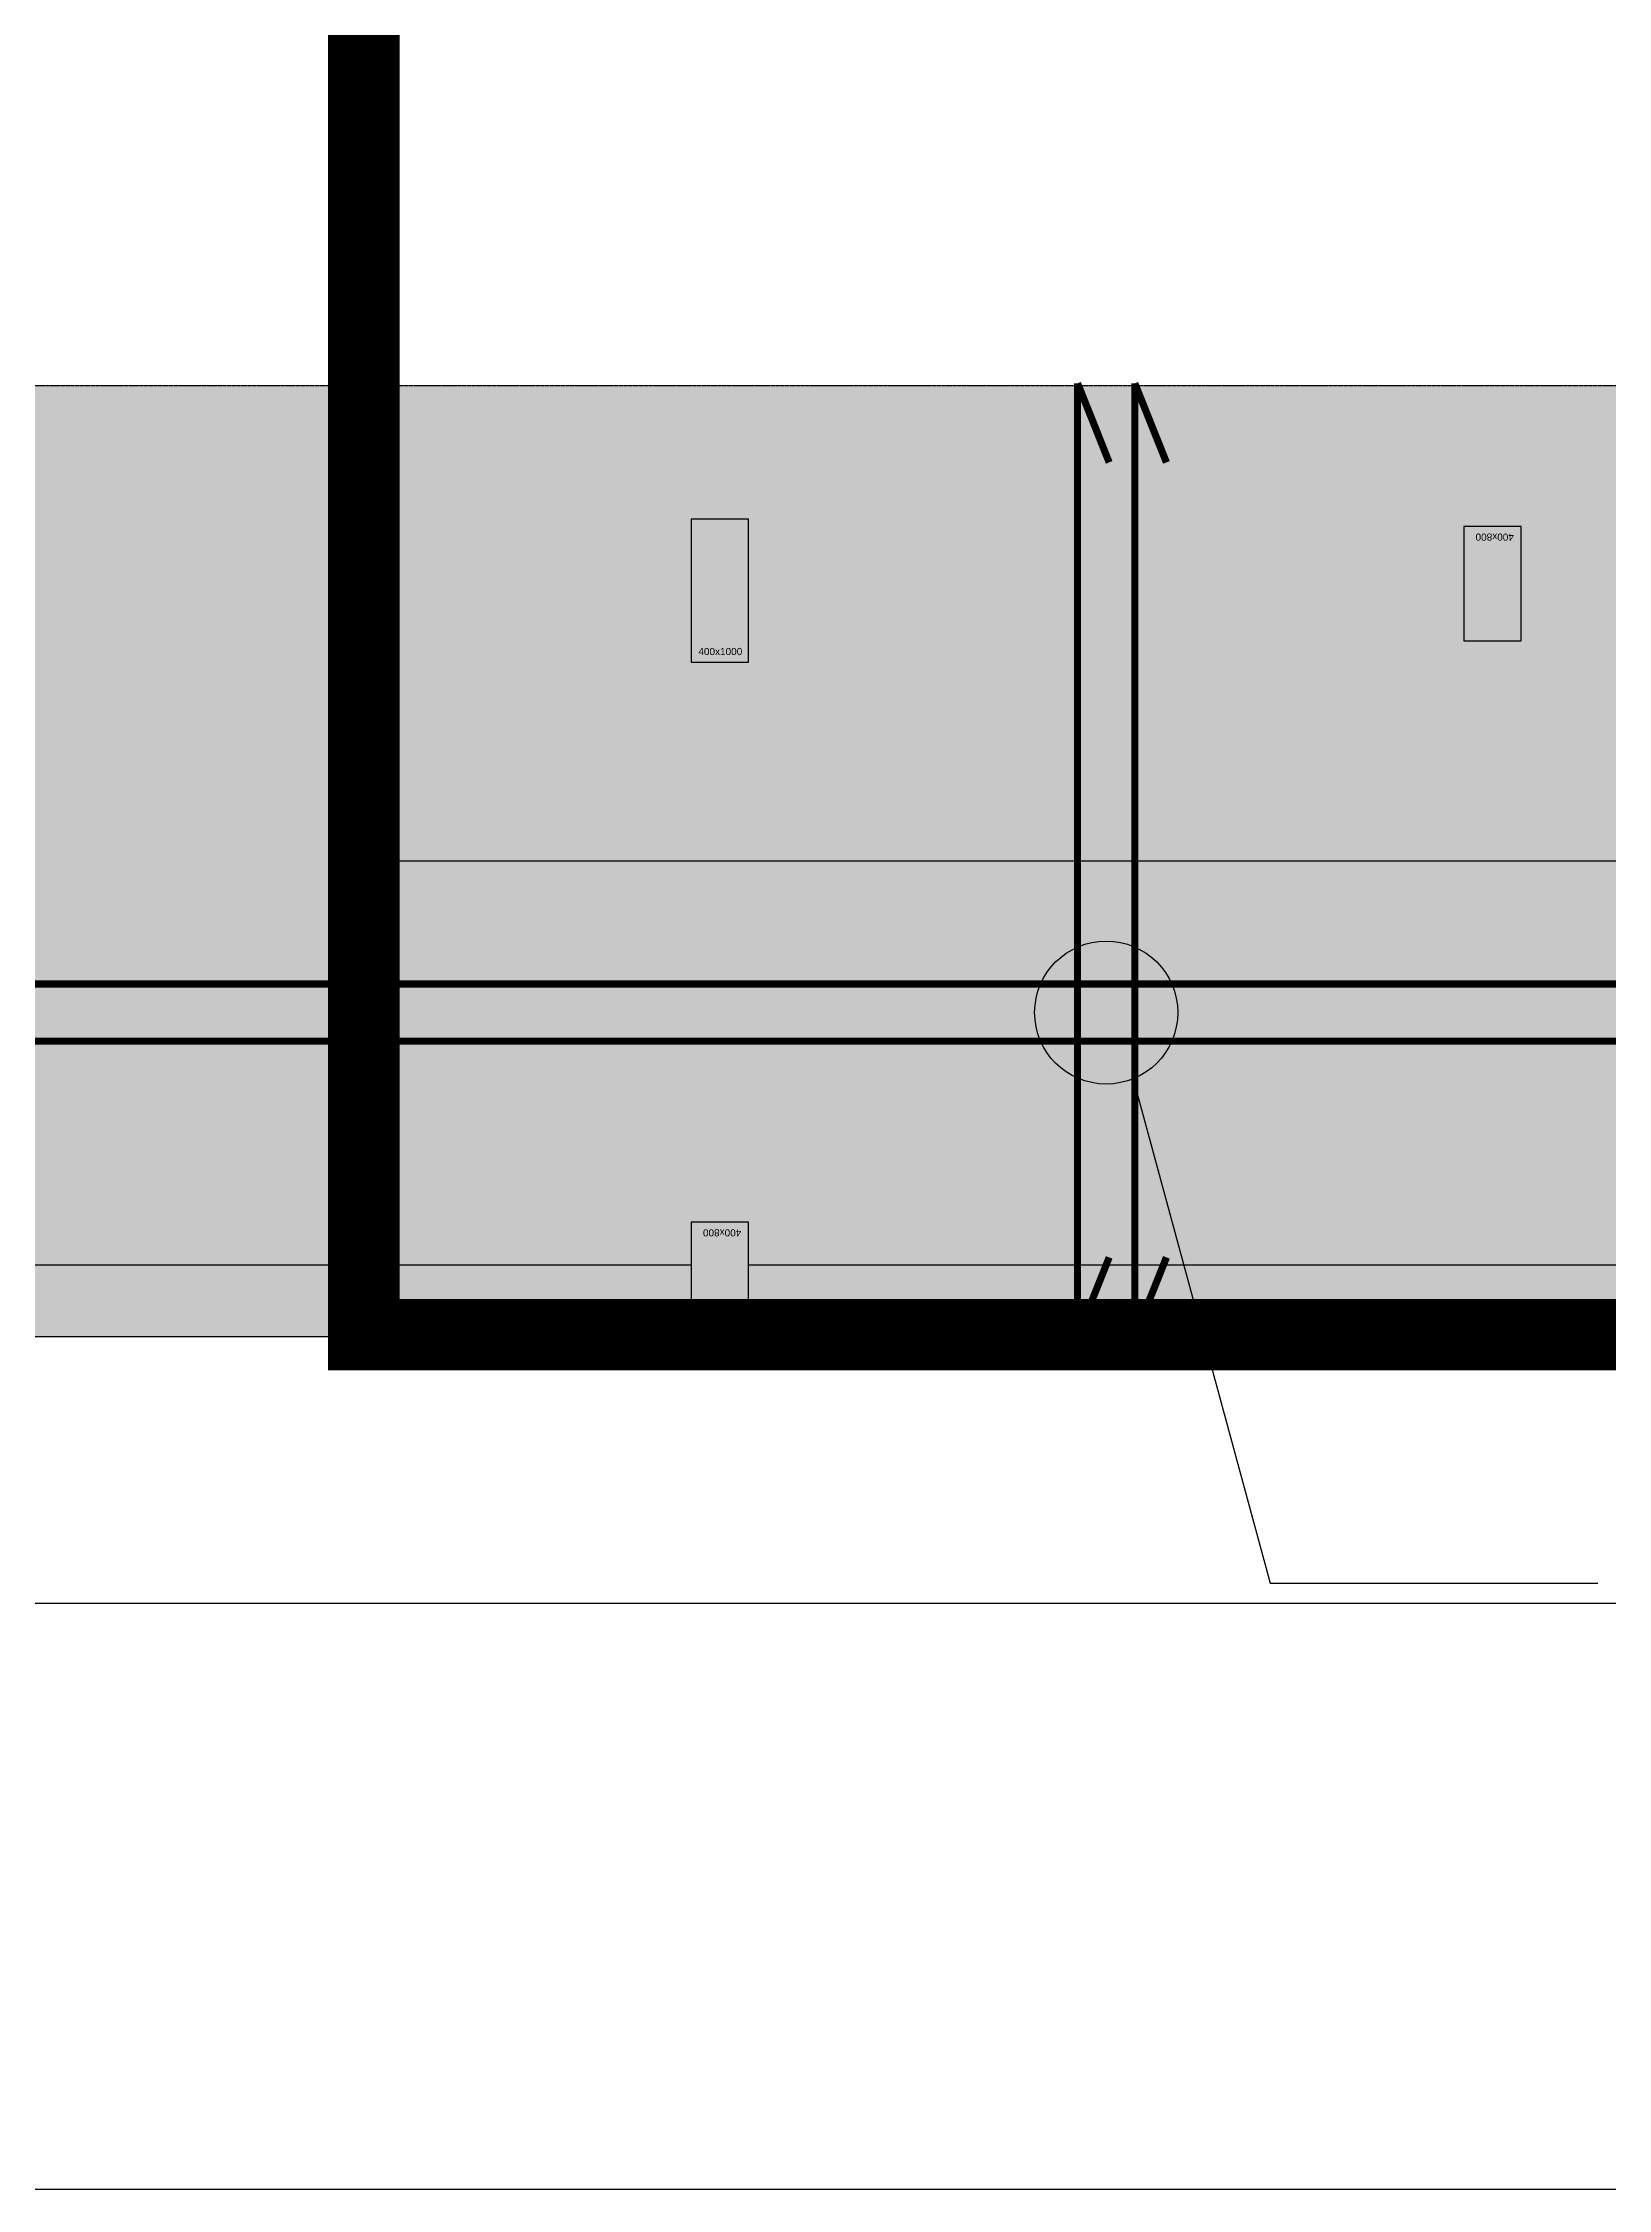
# Model space of a CAD drawing. Header units: millimetres. Extents: x 91591 to 1353697, y 75729 to 160586.
# Drawn here: x 619948 to 630887, y 84588 to 99595 of the extents above; entities that cross this region are included whole.
import ezdxf

# ---------------------------------------------------------------- set-up
doc = ezdxf.new("R2010")
doc.units = ezdxf.units.MM
for name, pattern in [('H', [1.3, 0.8, -0.5]), ('HID', [2.5, 1.5, -1]), ('HIDDEN', [0.375, 0.25, -0.125])]:
    doc.linetypes.add(name, pattern=pattern)
for name, color, linetype in [('-S_REBAR-BOT', 3, 'H'), ('-S_REBAR-TOP', 3, 'Continuous'), ('-S_TEXT', 255, 'Continuous'), ('8', 8, 'Continuous'), ('NX_FORM', 7, 'Continuous'), ('S-FND_OUTLINE_지하주차장 기초', 4, 'HID'), ('S-HAT', 252, 'Continuous'), ('XR-지하주차장$0$A-CON', 2, 'Continuous'), ('XR-지하주차장$0$AA-COL', 2, 'Continuous'), ('기초', 7, 'Continuous')]:
    doc.layers.add(name, color=color, linetype=linetype)
doc.layers.add('DEFPOINT', color=142, linetype='Continuous', plot=False)
doc.styles.add('XR-지하주차장$0$Standard', font='arial.ttf')

# ---------------------------------------------------------------- blocks, each defined once
blk = doc.blocks.new('zw$9A02')
at = {"layer": 'DEFPOINT', "color": 150}
blk.add_lwpolyline([(4710, -56999), (84831, -56999), (84831, -4325), (4710, -4325)], close=True, dxfattribs=at)
blk = doc.blocks.new('zw$D357')
at = {"layer": 'S-HAT'}
h = blk.add_hatch(dxfattribs=at)
h.set_pattern_fill('GRASS', color=256, scale=20)
h.set_pattern_definition([(90, (-331308.68, 2741039.9), (-359.21, 359.21), [95.25, -623.17]), (45, (-331308.7, 2741039.9), (-359.210245, 359.210245), [95.25, -412.75]), (135, (-331308.7, 2741039.9), (-359.210245, -359.210245), [95.25, -412.75])])
h.paths.add_polyline_path([(-65008, -55192), (-61014, -48545), (-9370, -48545), (-5377, -55192)])
blk.add_lwpolyline([(-70457, 878), (0, 878), (0, -57059), (-70457, -57059)], close=True)
at = {"layer": 'S-FND_OUTLINE_지하주차장 기초'}
blk.add_lwpolyline([(-9370, -48545), (-61014, -48545), (-65008, -55192), (-5377, -55192)], close=True, dxfattribs=at)
at = {"layer": 'XR-지하주차장$0$A-CON'}
for p, q in [((-54210, -54692), (-62210, -54692)), ((-44610, -54692), (-53810, -54692)), ((-70457, -55192), (0, -55192))]:
    blk.add_line(p, q, dxfattribs=at)
at = {"layer": 'XR-지하주차장$0$AA-COL'}
for points in [[(-54210, -50477), (-53810, -50477), (-53810, -49477), (-54210, -49477)], [(-48410, -49527), (-48810, -49527), (-48810, -50327), (-48410, -50327)], [(-53810, -54392), (-54210, -54392), (-54210, -55192), (-53810, -55192)]]:
    blk.add_lwpolyline(points, close=True, dxfattribs=at)
at = {"layer": '기초', "color": 6, "linetype": 'HID', "ltscale": 3, "const_width": 500}
blk.add_lwpolyline([(-56498, -55179), (-56498, -13109), (-51183, -13099), (-51183, -15035), (-51183, -15035), (-51183, -15047), (-37285, -15025), (-37298, -6685), (-14910, -6684), (-14910, -24464), (-14910, -24464), (-14910, -24477), (-13109, -24477), (-13109, -55179)], close=True, dxfattribs=at)
at = {"layer": 'Defpoints', "style": 'XR-지하주차장$0$Standard'}
for p in [(-48460, -49577), (-53860, -54442)]:
    blk.add_text('400x800', height=50, rotation=180, dxfattribs=at).set_placement(p)
blk.add_text('400x1000', height=50, dxfattribs=at).set_placement((-54160, -50427))
blk = doc.blocks.new('zw$FD59')
at = {"layer": '-S_REBAR-BOT', "lineweight": -3, "ltscale": 2}
for points in [[(-35901, -8399, 50, 50, 0), (-35901, -15064, 0, 0, 0)], [(8891, -12999, 50, 50, 0), (-48859, -12999, 0, 0, 0)]]:
    blk.add_lwpolyline(points, format="xyseb", dxfattribs=at)
at = {"layer": '-S_REBAR-BOT', "lineweight": -3, "ltscale": 2, "const_width": 50}
blk.add_lwpolyline([(-35901, -8399), (-35680, -8952)], dxfattribs=at)
at = {"layer": '-S_REBAR-TOP', "lineweight": -3}
for points in [[(-36301, -8399, 50, 50, 0), (-36301, -15064, 0, 0, 0)], [(8651, -12599, 50, 50, 0), (-48618, -12599, 0, 0, 0)]]:
    blk.add_lwpolyline(points, format="xyseb", dxfattribs=at)
at = {"layer": '-S_REBAR-TOP', "lineweight": -3, "const_width": 50}
for points in [[(-36301, -8399), (-36080, -8952)], [(-36301, -15064), (-36080, -14511)], [(-35901, -15064), (-35680, -14511)]]:
    blk.add_lwpolyline(points, dxfattribs=at)
at = {"layer": '-S_TEXT', "color": 6, "lineweight": -3}
for points in [[(-35912, -13262), (-34954, -16789)], [(-34954, -16789), (-32665, -16789)]]:
    blk.add_lwpolyline(points, dxfattribs=at)
blk.add_circle((-36101, -12799), 500, dxfattribs=at)

msp = doc.modelspace()

# ---------------------------------------------------------------- linework, layer by layer
at = {"layer": 'DEFPOINT', "linetype": 'HID', "ltscale": 3}
msp.add_lwpolyline([(622190.8, 90562.3), (622191.3, 132632.3), (627505.6, 132643.2), (627505.6, 130707.1), (627505.6, 130707.1), (627505.6, 130695), (641404.1, 130716.7), (641391.1, 139056.3), (663779.3, 139057.8), (663779.3, 121277.3), (663779.4, 121277.3), (663779.4, 121265.3), (665579.8, 121265.3), (665580.1, 90562.3)], close=True, dxfattribs=at)
at = {"layer": 'DEFPOINT', "linetype": 'HIDDEN', "lineweight": -3}
msp.add_lwpolyline([(669318.7, 97196.9), (617674.8, 97196.9), (613681.1, 90550.2), (673312.5, 90550.2)], close=True, dxfattribs=at)
at = {"layer": 'NX_FORM', "color": 1}
msp.add_line((665562.5, 93873.5), (622062.5, 93873.5), dxfattribs=at)
msp.add_lwpolyline([(622062.5, 93873.5), (622132.5, 93994.8), (622161.9, 93977.8), (622102.5, 93873.5), (622161.9, 93769.3), (622132.5, 93752.3)], close=True, dxfattribs=at)

# ---------------------------------------------------------------- block references
at = {"xscale": 1.333333333333333, "yscale": 1.333333333333333, "zscale": 1.333333333333333}
msp.add_blockref('zw$9A02', (571590.8, 160586.4), dxfattribs=at)
msp.add_blockref('zw$FD59', (663480.5, 105614.1))
at = {"layer": '8'}
msp.add_blockref('zw$D357', (678689, 145741.8), dxfattribs=at)

doc.saveas('drawing.dxf')
